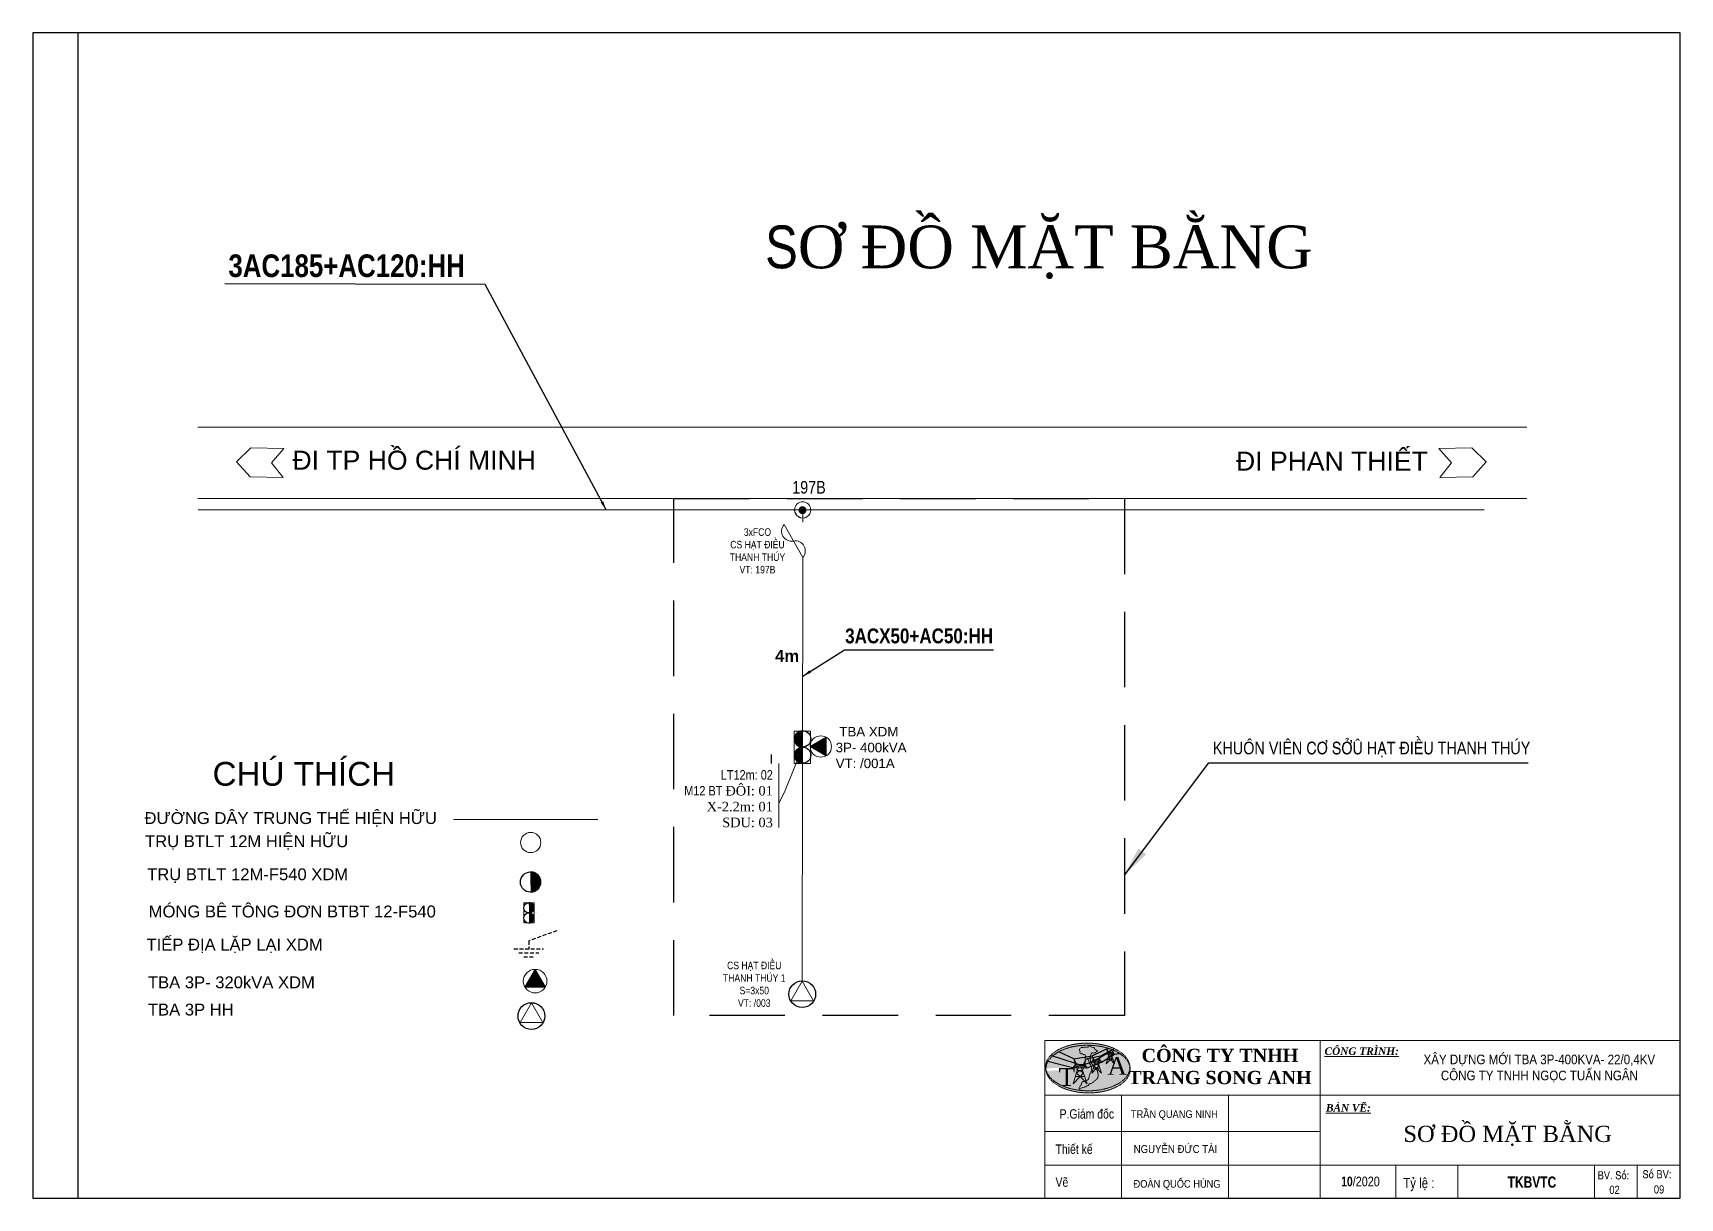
# Model space of a CAD drawing. Header units: millimetres. Extents: x -14794 to 646308, y -8901 to 85997.
# Drawn here: x -12929 to -12375, y 1750 to 2142 of the extents above; entities that cross this region are included whole.
import ezdxf
from ezdxf.enums import TextEntityAlignment as Align

# ---------------------------------------------------------------- set-up
doc = ezdxf.new("R2010")
doc.units = ezdxf.units.MM
doc.header["$LTSCALE"] = 0.2
doc.header["$MEASUREMENT"] = 0
doc.linetypes.add('DASHED2', pattern=[9.525, 6.35, -3.175])
for name, color, linetype, lineweight in [('Day 22kV', 1, 'Continuous', 13), ('DDHT_XDM', 4, 'Continuous', 40), ('DDTT_Hienhuu', 3, 'DASHED2', 30), ('duong di', 51, 'Continuous', 25), ('Duongcoban', 4, 'Continuous', 30), ('Duongdi', 2, 'Continuous', 20), ('HTDLXDM', 220, 'Continuous', 30), ('Khung', 7, 'Continuous', 13), ('Khung ten', 7, 'Continuous', 20), ('Kichthuoc', 1, 'Continuous', 0), ('Netmin', 7, 'Continuous', 0), ('netthuong', 9, 'Continuous', 20), ('TBA', 5, 'Continuous', 9), ('Text', 140, 'DASHED2', 9), ('Thiet bi', 3, 'Continuous', 9)]:
    doc.layers.add(name, color=color, linetype=linetype, lineweight=lineweight)
doc.layers.add('DO', color=1, linetype='Continuous')
doc.styles.add('Chunho', font='VHELVCN_1.TTF', dxfattribs={"height": 2})
doc.styles.add('Chuthuong', font='VHELVCN_1.TTF', dxfattribs={"height": 2})
doc.styles.add('Chữ nhỏ', font='arial.ttf', dxfattribs={"height": 2})
doc.styles.add('ktenBCKT_6o$0$VN', font='arial.ttf')
doc.styles.get("Standard").update_dxf_attribs({"font": 'VHELVCN_1.TTF', "height": 2})
doc.styles.add('Số trụ', font='arialbd.ttf', dxfattribs={"height": 2.5})
doc.styles.add('V-H-C', font='VHELVCN_1.TTF')
doc.styles.add('VN', font='VTIMESB_0.TTF')
doc.styles.add('Vni-helvecondense', font='VHELVCN_1.TTF')
doc.styles.add('VNI-Time', font='VTIMESN_1.TTF', dxfattribs={"width": 0.9, "height": 4})
doc.dimstyles.new('Khoảng cách trụ', dxfattribs={"dimtxt": 0.18, "dimasz": 1.5, "dimexe": 0, "dimexo": 0, "dimgap": 2, "dimtad": 1, "dimtoh": 1, "dimdec": 1, "dimzin": 0, "dimdsep": 46, "dimtxsty": 'Standard', "dimblk": 'NONE', "dimcen": 0.09, "dimse1": 1, "dimse2": 1, "dimsd1": 1, "dimsd2": 1, "dimclrd": 1, "dimclre": 1, "dimadec": 0, "dimazin": 0, "dimtfac": 1, "dimtdec": 1, "dimtofl": 0, "dimtmove": 0, "dimatfit": 3, "dimfxl": 1, "dimtolj": 1, "dimtzin": 0, "dimarcsym": 0})

# ---------------------------------------------------------------- blocks, each defined once
blk = doc.blocks.new('COTLOGO')
at = {"layer": 'Khung'}
for p, q in [((31209, 146956.8), (31216.6, 146966)), ((31219.3, 146956.8), (31209, 146956.8)), ((31212.1, 146981.8), (31220.3, 146966)), ((31216.6, 146966), (31212.1, 146981.8)), ((31220.3, 146966), (31216.6, 146966)), ((31219.3, 146956.8), (31216.6, 146966)), ((31225, 146956.8), (31219.3, 146956.8)), ((31221.5, 146949), (31219.3, 146956.8)), ((31220.3, 146966), (31238.6, 146966.4)), ((31220.3, 146966), (31225, 146956.8)), ((31229.3, 146966.2), (31221.5, 146949)), ((31225, 146956.8), (31233.6, 146956.8)), ((31237.1, 146949), (31229.3, 146966.2)), ((31233.6, 146956.8), (31238.4, 146966.1)), ((31233.6, 146956.8), (31239.3, 146956.8)), ((31239.3, 146956.8), (31237.1, 146949)), ((31238.4, 146966.1), (31246.5, 146981.8)), ((31238.6, 146966.4), (31242.1, 146966.5)), ((31242.1, 146966.5), (31239.3, 146956.8)), ((31249.6, 146956.8), (31239.3, 146956.8)), ((31246.5, 146981.8), (31242.1, 146966.5)), ((31246.5, 146981.8), (31242.1, 146966.5)), ((31242.1, 146966.5), (31249.6, 146956.8)), ((31221.5, 146949), (31210.6, 146911.5)), ((31210.6, 146911.5), (31229.7, 146931.8)), ((31216.5, 146931.8), (31242.8, 146931.8)), ((31229.3, 146949), (31219.3, 146941.7)), ((31219.3, 146941.7), (31229.7, 146931.8)), ((31237.1, 146949), (31221.5, 146949)), ((31239.4, 146942.1), (31229.3, 146949)), ((31229.7, 146931.8), (31239.4, 146942.1)), ((31229.7, 146931.8), (31249.6, 146911.5)), ((31249.6, 146911.5), (31237.1, 146949))]:
    blk.add_line(p, q, dxfattribs=at)
blk.add_lwpolyline([(31237.1, 146949), (31229.3, 146966.2), (31221.5, 146949)], dxfattribs=at)
blk = doc.blocks.new('LOGOTRANGSONGANH')
at = {"layer": 'Duongcoban'}
h = blk.add_hatch(color=2, dxfattribs=at)
edge = h.paths.add_edge_path()
edge.add_ellipse((31308, 148604), major_axis=(-401, 4), ratio=0.565575, start_angle=-176.7666, end_angle=8.2691)
edge.add_line((30909, 148590), (30910, 148590))
edge.add_ellipse((31311, 148584), major_axis=(-401, 4), ratio=0.565575, start_angle=235.144, end_angle=359.6225, ccw=False)
edge.add_line((31542, 148768), (31555, 148775))
edge.add_line((31555, 148775), (31557, 148777))
edge.add_line((31557, 148777), (31553, 148763))
edge.add_ellipse((31311, 148584), major_axis=(-401, 4), ratio=0.565575, start_angle=188.2691, end_angle=233.3208, ccw=False)
at = {"layer": 'Khung ten'}
h = blk.add_hatch(color=256, dxfattribs=at)
edge = h.paths.add_edge_path()
edge.add_ellipse((31311, 148584), major_axis=(-401, 4), ratio=0.565575, start_angle=188.2691, end_angle=359.6225, ccw=False)
edge.add_ellipse((31308, 148604), major_axis=(-401, 4), ratio=0.565575, start_angle=-176.7666, end_angle=8.2691)
edge.add_line((30909, 148590), (30910, 148590))
h = blk.add_hatch(color=256, dxfattribs=at)
edge = h.paths.add_edge_path()
edge.add_ellipse((31308, 148604), major_axis=(-401, 4), ratio=0.565575, start_angle=8.2691, end_angle=183.2334, ccw=False)
edge.add_ellipse((31311, 148584), major_axis=(-401, 4), ratio=0.565575, start_angle=3.2334, end_angle=188.2691)
h = blk.add_hatch(color=256, dxfattribs=at)
edge = h.paths.add_edge_path()
edge.add_ellipse((31308, 148604), major_axis=(-401, 4), ratio=0.565575, start_angle=8.2691, end_angle=183.2334, ccw=False)
edge.add_ellipse((31311, 148584), major_axis=(-401, 4), ratio=0.565575, start_angle=3.2334, end_angle=188.2691)
at = {"layer": 'Text'}
h = blk.add_hatch(color=256, dxfattribs=at)
h.set_gradient(color1=(0, 0, 255), one_color=1, tint=1)
edge = h.paths.add_edge_path()
edge.add_ellipse((31308, 148604), major_axis=(-401, 4), ratio=0.565575, start_angle=-176.7666, end_angle=8.2691)
edge.add_line((30909, 148590), (30910, 148590))
edge.add_ellipse((31311, 148584), major_axis=(-401, 4), ratio=0.565575, start_angle=235.144, end_angle=359.6225, ccw=False)
edge.add_line((31542, 148768), (31555, 148775))
edge.add_line((31555, 148775), (31557, 148777))
edge.add_line((31557, 148777), (31553, 148763))
edge.add_ellipse((31311, 148584), major_axis=(-401, 4), ratio=0.565575, start_angle=188.2691, end_angle=233.3208, ccw=False)
edge = h.paths.add_edge_path()
edge.add_ellipse((31311, 148584), major_axis=(-401, 4), ratio=0.565575, start_angle=3.2334, end_angle=188.2691)
edge.add_ellipse((31308, 148604), major_axis=(-401, 4), ratio=0.565575, start_angle=8.2691, end_angle=183.2334, ccw=False)
h = blk.add_hatch(color=256, dxfattribs=at)
edge = h.paths.add_edge_path()
edge.add_spline(control_points=[(31280, 148791), (31283, 148792), (31295, 148793), (31313, 148791), (31323, 148811), (31337, 148796), (31351, 148787), (31372, 148791), (31375, 148771), (31386, 148763), (31413, 148762), (31371, 148729), (31344, 148742), (31333, 148703), (31327, 148671), (31343, 148639), (31359, 148619), (31378, 148602), (31396, 148575), (31408, 148541), (31408, 148496), (31375, 148475), (31353, 148453), (31335, 148442), (31319, 148447), (31321, 148427), (31299, 148425), (31285, 148414), (31274, 148411), (31265, 148408), (31255, 148408), (31244, 148401), (31237, 148394), (31223, 148387), (31227, 148398), (31225, 148405), (31230, 148410), (31232, 148422), (31250, 148432), (31247, 148458), (31271, 148468), (31291, 148473), (31321, 148487), (31320, 148524), (31342, 148559), (31349, 148603), (31326, 148635), (31317, 148659), (31308, 148685), (31270, 148679), (31288, 148697), (31288, 148710), (31281, 148722), (31266, 148721), (31255, 148731), (31228, 148731), (31240, 148754), (31223, 148768), (31235, 148782), (31244, 148785), (31248, 148791), (31257, 148793), (31258, 148783), (31263, 148790), (31271, 148791), (31277, 148791), (31280, 148791)], knot_values=[0, 0, 0, 0, 10.773567, 36.453253, 45.467944, 66.304528, 75.394476, 97.72162, 113.438285, 125.691122, 137.561709, 178.241766, 199.70113, 215.454863, 279.050772, 301.404412, 320.192795, 354.292474, 377.700084, 416.933464, 461.046809, 499.368775, 526.36929, 553.493597, 559.326846, 568.25424, 596.840814, 609.577735, 620.601304, 630.959304, 638.68193, 649.840298, 667.688051, 673.556752, 684.49326, 689.149317, 694.14707, 702.739777, 724.96225, 747.389868, 765.56329, 794.088827, 815.415753, 854.767285, 890.123291, 942.363889, 973.99518, 1003.178887, 1022.105113, 1049.27204, 1062.832724, 1076.02929, 1089.833819, 1096.09008, 1116.705884, 1137.436129, 1150.673139, 1174.702872, 1185.098835, 1197.262798, 1201.670622, 1209.468078, 1215.08546, 1219.532908, 1227.492771, 1237.449043, 1237.449043, 1237.449043, 1237.449043], degree=3, periodic=0)
at = {"color": 7}
blk.add_line((31488, 148777), (31513, 148779), dxfattribs=at)
at = {"layer": 'Duongcoban', "color": 2}
for p, q in [((31174, 148681), (31038, 148746)), ((31350, 148710), (31487, 148777)), ((31432, 148710), (31555, 148775)), ((31164, 148597), (30927, 148655)), ((31300, 148602), (30967, 148710)), ((31164, 148597), (31343, 148651)), ((31175, 148681), (31350, 148710)), ((31291, 148681), (31432, 148710)), ((31301, 148597), (31439, 148651)), ((31343, 148651), (31481, 148726)), ((31439, 148651), (31563, 148726)), ((31563, 148726), (31608, 148733))]:
    blk.add_line(p, q, dxfattribs=at)
at = {"layer": 'Text', "extrusion": (0, 0, -1)}
for centre in [(31308, 148604), (31311, 148584)]:
    blk.add_ellipse(centre, major_axis=(-401, 4), ratio=0.565575, dxfattribs=at)
at = {"layer": 'Text'}
blk.add_spline([(31280, 148791), (31291, 148792), (31316, 148798), (31322, 148805), (31340, 148795), (31348, 148790), (31370, 148786), (31377, 148772), (31387, 148764), (31398, 148762), (31366, 148737), (31345, 148736), (31338, 148722), (31335, 148658), (31345, 148638), (31356, 148623), (31379, 148598), (31392, 148579), (31405, 148542), (31401, 148498), (31373, 148472), (31352, 148454), (31327, 148445), (31321, 148445), (31319, 148437), (31295, 148421), (31284, 148414), (31274, 148411), (31264, 148409), (31256, 148407), (31246, 148402), (31232, 148391), (31227, 148389), (31226, 148400), (31226, 148405), (31229, 148409), (31232, 148417), (31246, 148434), (31251, 148456), (31267, 148466), (31294, 148475), (31312, 148486), (31323, 148524), (31337, 148556), (31341, 148608), (31327, 148636), (31316, 148663), (31305, 148679), (31279, 148685), (31286, 148697), (31286, 148710), (31278, 148721), (31272, 148722), (31252, 148729), (31233, 148736), (31235, 148749), (31228, 148772), (31235, 148780), (31245, 148787), (31248, 148790), (31256, 148790), (31259, 148786), (31262, 148788), (31270, 148791), (31280, 148791)], degree=3, dxfattribs=at)
at = {"layer": 'Duongcoban', "color": 2}
for p, xscale, yscale, zscale in [((-31811, -149302), 2.028000000002066, 2.028000000005704, 2.028000000000612), ((-74322, -348117), 3.380000000001019, 3.380000000004657, 3.380000000001019), ((-42498, -199049), 2.366000000001804, 2.36600000000908, 2.366000000000713)]:
    blk.add_blockref('COTLOGO', p, dxfattribs=dict(at, xscale=xscale, yscale=yscale, zscale=zscale))
at = {"layer": 'Text', "char_height": 169, "width": 2273.21, "attachment_point": 1}
for s, insert in [('{\\fTimes New Roman|b0|i0|c0|p18;T}', (31031, 148593)), ('{\\fTimes New Roman|b0|i0|c0|p18;A}', (31496, 148699))]:
    blk.add_mtext(s, dxfattribs=dict(at, insert=insert))
blk = doc.blocks.new('FCO')
at = {"color": 0}
blk.add_lwpolyline([(0, 0, 0.707499), (0.8, 0.8, -0.707499), (1.6, 1.6, -5.301682)], format="xyb", dxfattribs=at)
blk.add_lwpolyline([(0, 0), (1.6, 1.6)], dxfattribs=at)
blk = doc.blocks.new('TBA 3P')
at = {"color": 0}
blk.add_lwpolyline([(0, 1.6, 0, 1.39, 0), (0, 0.4, 0, 0, 0)], format="xyseb", dxfattribs=at)
blk.add_lwpolyline([(-0.69, 0.4), (0.69, 0.4), (0, 1.6)], close=True, dxfattribs=at)
blk.add_circle((0, 0.8), 0.8, dxfattribs=at)
blk = doc.blocks.new('_None')

msp = doc.modelspace()

# ---------------------------------------------------------------- hatches: boundary and pattern name
at = {"layer": 'duong di', "lineweight": -2}
h = msp.add_hatch(color=256, dxfattribs=at)
edge = h.paths.add_edge_path()
edge.add_arc((-12670.26, 1904.29), 2.73, 450.1446, 630.2375)
edge.add_line((-12670.24, 1901.56), (-12670.26, 1907.02))
h = msp.add_hatch(color=256, dxfattribs=at)
edge = h.paths.add_edge_path()
edge.add_arc((-12670.24, 1898.83), 2.73, 450.1446, 630.2375)
edge.add_line((-12670.23, 1896.1), (-12670.24, 1901.56))
h = msp.add_hatch(color=256, dxfattribs=at)
edge = h.paths.add_edge_path()
edge.add_arc((-12761.87, 1856.15), 3.41, 270.1446, 450.2375)
edge.add_line((-12761.88, 1859.56), (-12761.86, 1852.74))
h = msp.add_hatch(color=256, dxfattribs=at)
edge = h.paths.add_edge_path()
edge.add_arc((-12762.42, 1847.46), 1.71, 270.1446, 450.2375)
edge.add_line((-12762.43, 1849.17), (-12762.42, 1845.75))
h = msp.add_hatch(color=256, dxfattribs=at)
edge = h.paths.add_edge_path()
edge.add_arc((-12762.41, 1844.05), 1.71, 270.1446, 450.2375)
edge.add_line((-12762.42, 1845.75), (-12762.41, 1842.34))
at = {"layer": 'Kichthuoc'}
msp.add_hatch(color=256, dxfattribs=at).paths.add_polyline_path([(-12756.87, 1820.81), (-12760.31, 1826.76), (-12763.75, 1820.81)])

# ---------------------------------------------------------------- linework, layer by layer
for centre, radius in [((-12670.25, 1904.31, -14.43), 2.73), ((-12670.23, 1898.84, -14.43), 2.73), ((-12761.86, 1856.14), 3.41), ((-12762.42, 1847.46), 1.71), ((-12762.41, 1844.04), 1.71)]:
    msp.add_circle(centre, radius)
at = {"color": 0}
for centre in [(-12670.37, 1818.4, 5.82), (-12761.56, 1811.04)]:
    msp.add_circle(centre, 4.5, dxfattribs=at)
for centre, radius, start, end in [((-12670.25, 1904.21, -14.41), 2.73, 90.1446, 270.2375), ((-12670.23, 1898.75, -14.41), 2.73, 90.1446, 270.2375), ((-12761.87, 1856.15), 3.41, 270.1446, 90.2375), ((-12762.42, 1847.46), 1.71, 270.1446, 90.2375), ((-12762.41, 1844.05), 1.71, 270.1446, 90.2375)]:
    msp.add_arc(centre, radius, start, end)
at = {"layer": 'Day 22kV', "linetype": 'ByBlock', "const_width": 1.31}
msp.add_lwpolyline([(-12670.3, 1981.98, 1), (-12670.3, 1980.62, 1), (-12670.3, 1981.98, 2.414214)], format="xyb", dxfattribs=at)
at = {"layer": 'DDTT_Hienhuu'}
for p, q in [((-12765.78, 1832.33), (-12759.11, 1832.33)), ((-12764.11, 1830.99), (-12760.78, 1830.99))]:
    msp.add_line(p, q, dxfattribs=at)
at = {"layer": 'DDTT_Hienhuu', "ltscale": 20, "elevation": -29.63}
msp.add_lwpolyline([(-12713.57, 1985.19), (-12561.91, 1985.19), (-12561.91, 1811.19), (-12713.57, 1811.19)], close=True, dxfattribs=at)
at = {"layer": 'DDTT_Hienhuu'}
for points in [[(-12753.05, 1839.75), (-12762.45, 1836.33), (-12762.45, 1833.66)], [(-12767.45, 1833.66), (-12757.45, 1833.66)]]:
    msp.add_lwpolyline(points, dxfattribs=at)
at = {"layer": 'Defpoints'}
msp.add_lwpolyline([(-12929.39, 1749.78), (-12374.83, 1749.78), (-12374.83, 2141.93), (-12929.39, 2141.93)], close=True, dxfattribs=at)
at = {"layer": 'DO', "lineweight": 30}
msp.add_lwpolyline([(-12374.83, 2141.93), (-12914.25, 2141.93), (-12914.25, 1749.78), (-12374.83, 1749.78)], close=True, dxfattribs=at)
at = {"layer": 'duong di', "lineweight": -2}
for p, q in [((-12759.55, 1856.15), (-12759.55, 1856.15)), ((-12759.54, 1856.14), (-12759.54, 1856.14)), ((-12759.82, 1845.89), (-12759.82, 1845.89)), ((-12759.81, 1845.88), (-12759.81, 1845.88))]:
    msp.add_line(p, q, dxfattribs=at)
at = {"layer": 'Duongdi'}
for p, q in [((-12747.01, 2009.19, -29.63), (-12873.83, 2009.19, -29.63)), ((-12426.46, 2009.19, -29.63), (-12747.01, 2009.19, -29.63)), ((-12860.81, 1997.59, -29.63), (-12856.01, 2002.34, -29.63)), ((-12844.89, 2002.02, -29.63), (-12849.08, 1997.26, -29.63)), ((-12456, 2002.02, -29.63), (-12451.81, 1997.26, -29.63)), ((-12440.08, 1997.59, -29.63), (-12444.88, 2002.34, -29.63)), ((-12856.29, 1992.58, -29.63), (-12860.81, 1997.59, -29.63)), ((-12845.17, 1992.26, -29.63), (-12849.08, 1997.26, -29.63)), ((-12455.72, 1992.26, -29.63), (-12451.81, 1997.26, -29.63)), ((-12444.6, 1992.58, -29.63), (-12440.08, 1997.59, -29.63)), ((-12636.55, 1985.19, -29.63), (-12873.83, 1985.19, -29.63)), ((-12426.46, 1985.19, -29.63), (-12636.55, 1985.19, -29.63))]:
    msp.add_line(p, q, dxfattribs=at)
at = {"layer": 'Duongdi', "elevation": -29.63}
for points in [[(-12856.01, 2002.34), (-12844.89, 2002.02), (-12844.89, 2002.02)], [(-12444.88, 2002.34), (-12456, 2002.02), (-12456, 2002.02)], [(-12856.29, 1992.58), (-12845.17, 1992.26), (-12845.17, 1992.26)], [(-12444.6, 1992.58), (-12455.72, 1992.26), (-12455.72, 1992.26)]]:
    msp.add_lwpolyline(points, dxfattribs=at)
at = {"layer": 'Duongdi'}
msp.add_lwpolyline([(-12756.87, 1820.81), (-12760.31, 1826.76), (-12763.75, 1820.81), (-12756.87, 1820.81)], dxfattribs=at)
msp.add_lwpolyline([(-12756.87, 1820.81), (-12760.31, 1826.76), (-12763.75, 1820.81), (-12756.87, 1820.81)], dxfattribs=at)
for centre, radius in [((-12670.23, 1981.4, -29.63), 2.73), ((-12761.8, 1869.44), 3.4), ((-12760.31, 1822.79), 3.97)]:
    msp.add_circle(centre, radius, dxfattribs=at)
msp.add_arc((-12670.22, 1981.4, -29.63), 2.73, 180.1446, 0.2375, dxfattribs=at)
at = {"layer": 'Khung'}
for points in [[(-12374.83, 1749.78), (-12374.83, 1802.82), (-12588.7, 1802.82), (-12588.7, 1749.78)], [(-12495.98, 1802.82), (-12495.98, 1749.78)], [(-12588.7, 1784.38), (-12374.83, 1784.38)], [(-12562.87, 1749.78), (-12562.87, 1784.38)], [(-12526.88, 1749.78), (-12526.88, 1784.38)], [(-12588.7, 1772.22), (-12495.98, 1772.22)], [(-12588.43, 1760.87), (-12374.83, 1760.87)], [(-12470.57, 1760.87), (-12470.57, 1749.78)], [(-12449.7, 1760.87), (-12449.7, 1749.78)], [(-12403.69, 1760.87), (-12403.69, 1749.78)], [(-12389.29, 1760.87), (-12389.29, 1749.78)], [(-12588.7, 1749.78), (-12374.83, 1749.78)]]:
    msp.add_lwpolyline(points, dxfattribs=at)
at = {"layer": 'Kichthuoc'}
for p, q in [((-12440.8, 1981.4, -29.63), (-12873.71, 1981.4, -29.63)), ((-12670.15, 1965.42, -29.63), (-12670.37, 1822.9, 5.82))]:
    msp.add_line(p, q, dxfattribs=at)
at = {"layer": 'Kichthuoc', "elevation": -29.63}
msp.add_lwpolyline([(-12670.23, 1981.4), (-12670.23, 1977.32)], dxfattribs=at)
at = {"layer": 'Kichthuoc'}
for points in [[(-12673.11, 1906.98), (-12667.63, 1906.98), (-12667.63, 1896.09), (-12673.11, 1896.09)], [(-12764.14, 1849.16), (-12760.67, 1849.16), (-12760.67, 1842.41), (-12764.14, 1842.41)], [(-12757.73, 1808.82), (-12761.56, 1815.47), (-12765.4, 1808.82)]]:
    msp.add_lwpolyline(points, close=True, dxfattribs=at)
for points in [[(-12678.24, 1882.73), (-12676.36, 1886.39), (-12670.24, 1901.48)], [(-12787.76, 1877.23), (-12739.19, 1877.23)]]:
    msp.add_lwpolyline(points, dxfattribs=at)
at = {"layer": 'Kichthuoc', "elevation": 5.82}
msp.add_lwpolyline([(-12666.54, 1816.19), (-12670.37, 1822.83), (-12674.21, 1816.19)], close=True, dxfattribs=at)
at = {"layer": 'Netmin'}
msp.add_lwpolyline([(-12678.24, 1874.54), (-12678.24, 1896.08)], dxfattribs=at)

# ---------------------------------------------------------------- block references
at = {"color": 0, "xscale": 0.03538100204832517, "yscale": 0.03538100204514194, "zscale": 0.03538100203964838}
msp.add_blockref('LOGOTRANGSONGANH', (-13681.95, -3463.86), dxfattribs=at)
at = {"layer": 'TBA', "linetype": 'ByBlock', "xscale": 4.495567700447282, "yscale": 4.495567700447282, "zscale": 4.495567700447282, "rotation": 90}
msp.add_blockref('TBA 3P', (-12660.52, 1901.76), dxfattribs=at)
at = {"layer": 'Thiet bi', "linetype": 'ByBlock', "xscale": 5.619459625557465, "yscale": 5.619459625557465, "zscale": 5.619459625557465, "rotation": 74.99999999998644}
msp.add_blockref('FCO', (-12670.15, 1965.42, -29.63), dxfattribs=at)

# ---------------------------------------------------------------- texts
at = {"layer": 'DDHT_XDM', "attachment_point": 5, "style": 'Chuthuong'}
for s, insert, char_height in [('{\\fVNI-Helve-Condense|b1|i0|c0|p2;\\P3AC185+AC120:HH}', (-12823.77, 2069.86), 7.605), ('{\\fVNI-Helve-Condense|b1|i0|c0|p2;\\P3ACX50+AC50:HH}', (-12631.03, 1943.11), 5)]:
    msp.add_mtext(s, dxfattribs=dict(at, insert=insert, char_height=char_height))
at = {"layer": 'Duongdi', "insert": (-12675.46, 1932.25, -23.81), "char_height": 4, "attachment_point": 5, "style": 'Số trụ'}
msp.add_mtext('4m', dxfattribs=at)
at = {"layer": 'HTDLXDM', "insert": (-12422.2, 1798.04), "char_height": 3.2313, "width": 124.5997, "attachment_point": 2, "style": 'VNI-Time'}
msp.add_mtext('XAÂY DÖÏNG MÔÙI TBA 3P-400KVA- 22/0,4KV\\PCOÂNG TY TNHH NGOÏC TUAÁN NGAÂN', dxfattribs=at)
at = {"layer": 'Khung ten', "color": 4, "insert": (-12432.87, 1770.69), "char_height": 5.448, "width": 214.5434, "attachment_point": 5, "style": 'VN'}
msp.add_mtext('{\\fTimes New Roman|b0|i0|c0|p18;SƠ ĐỒ MẶT BẰNG}', dxfattribs=at)
at = {"layer": 'Kichthuoc', "style": 'Chữ nhỏ'}
for s, insert, char_height, attachment_point in [('ĐI TP HỒ CHÍ MINH', (-12842, 1998.09, -77.04), 6.4, 4), ('ĐI PHAN THIẾT', (-12459.76, 1997.81, -29.63), 6.4, 6), (' TBA XDM\\P3P- 400kVA\\PVT: /001A ', (-12659.12, 1901.39, 223.14), 3.2, 4), ('CHÚ THÍCH', (-12868.91, 1892.5), 8, 4), ('ĐƯỜNG DÂY TRUNG THẾ HIỆN HỮU', (-12891.82, 1877.23), 4, 4), ('TRỤ BTLT 12M HIỆN HỮU ', (-12891.64, 1869.44), 4, 4), ('TRỤ BTLT 12M-F540 XDM', (-12890.93, 1858.31), 4, 4), ('MÓNG BÊ TÔNG ĐƠN BTBT 12-F540', (-12890.42, 1846.21), 4, 4), ('TIẾP ĐỊA LẶP LẠI XDM', (-12891.15, 1834.65), 4, 4), ('TBA 3P- 320kVA XDM', (-12890.67, 1822.36), 4, 4), ('TBA 3P HH', (-12890.67, 1813.18), 4, 4)]:
    msp.add_mtext(s, dxfattribs=dict(at, insert=insert, char_height=char_height, attachment_point=attachment_point))
at = {"layer": 'netthuong', "insert": (-12680.27, 1899.14, 25.88), "char_height": 3.2, "attachment_point": 3, "style": 'Chunho'}
msp.add_mtext('I\\PLT12m: 02\\PM12 BT {\\fTimes New Roman|b0|i0|c0|p18;ĐÔI: 01}\\P{\\fTimes New Roman|b0|i0|c0|p18;X-2.2m: 01\\PSDU: 03}', dxfattribs=at)
at = {"layer": 'Text', "style": 'VNI-Time', "width": 0.9}
for s, height, p in [('TRAÀN QUANG NINH', 2.5917, (-12545.08, 1776.73)), ('NGUYEÃN ÑÖÙC TAØI', 2.6886, (-12544.72, 1764.94)), ('ÑOAØN QUOÁC HUØNG', 2.5917, (-12544.19, 1753.26))]:
    msp.add_text(s, height=height, dxfattribs=at).set_placement(p, align=Align.CENTER)
at = {"layer": 'Text', "style": 'Vni-helvecondense'}
for s, p in [('BV. Soá: ', (-12402.59, 1756.08)), (' Soá BV: ', (-12388.36, 1756.43))]:
    msp.add_text(s, height=2.742, dxfattribs=at).set_placement(p)
for s, p in [('02', (-12396.89, 1751.18)), ('09', (-12381.9, 1751.32))]:
    msp.add_text(s, height=2.742, dxfattribs=at).set_placement(p, align=Align.CENTER)
at = {"layer": 'Text'}
for s, insert, char_height, width, attachment_point, style in [('S{\\fTimes New Roman|b0|i0|c0|p18;Ơ ĐỒ MẶT BẰNG}', (-12590.67, 2068.11, 17.78), 14.4, 269.9743, 5, 'V-H-C'), ('KHUOÂN VIEÂN CÔ SÔÛÛ HAÏT ÑIEÀU THANH THUÙY', (-12478.68, 1900.72), 4.225, 123.2924, 5, 'V-H-C'), ('{\\fTimes New Roman|b1|i0|c0|p18;CÔNG TY TNHH\\PTRANG SONG ANH}', (-12529.74, 1800.01), 4.4583, 78.2423, 2, 'VN'), ('{\\fTimes New Roman|b1|i1|c0|p18;\\LCÔNG TRÌNH: }', (-12482.02, 1799.19), 2.5139, 109.7338, 5, 'ktenBCKT_6o$0$VN'), ('{\\fTimes New Roman|b1|i1|c0|p18;\\LBẢN VẼ: }', (-12486.51, 1780.11), 2.5139, 109.7338, 5, 'ktenBCKT_6o$0$VN'), ('{\\fArial|b0|i0|c0|p34;\\W0.8;P.\\fArial|b0|i0|c238|p34;G\\fArial|b0|i0|c0|p34;iám\\fArial|b0|i0|c238|p34; đ\\fArial|b0|i0|c0|p34;ốc}', (-12583.73, 1778.07), 3.14241, 35.0634, 4, 'VN'), ('{\\fArial|b0|i0|c238|p34;\\W0.8;Thi\\fArial|b0|i0|c0|p34;ết kế }', (-12585.1, 1766.21), 3.1424, 35.0634, 4, 'VN'), ('{\\fArial|b0|i0|c0|p34;\\W0.8;Vẽ}', (-12585.1, 1755.11), 3.1424, 35.0634, 4, 'VN'), ('{\\W0.8; 10\\fArial|b0|i0|c238|p34;/20\\fArial|b0|i0|c0|p34;20}', (-12489.89, 1755.34), 3.2599, 20.9153, 4, 'VN'), ('{\\fArial|b0|i0|c238|p34;\\W0.8;T\\fArial|b0|i0|c0|p34;ỷ lệ : }', (-12468.04, 1754.32), 3.4567, 38.5697, 4, 'VN'), ('{\\W0.8;TKBVTC}', (-12432.87, 1755.13), 3.7709, 35.0634, 4, 'VN')]:
    msp.add_mtext(s, dxfattribs=dict(at, insert=insert, char_height=char_height, width=width, attachment_point=attachment_point, style=style))
at = {"layer": 'Text', "linetype": 'ByBlock', "attachment_point": 5, "style": 'V-H-C'}
for s, insert, char_height, width in [('197B', (-12668.11, 1988.98), 4.215, 56.3613), ('3xFCO\\PCS HAÏT ÑIEÀU\\PTHANH THUÙY\\PVT: 197B', (-12685.45, 1967.59, -29.63), 2.5288, 59.0168), ('CS HAÏT ÑIEÀU\\PTHANH THUÙY 1\\PS=3x50\\PVT: /003', (-12686.53, 1821.72), 2.5288, 33.8168)]:
    msp.add_mtext(s, dxfattribs=dict(at, insert=insert, char_height=char_height, width=width))

# ---------------------------------------------------------------- leaders
at = {"layer": 'Kichthuoc'}
for points, override in [([(-12736.38, 1981.4, -29.63), (-12777.08, 2057.25, -29.63), (-12864.79, 2057.49, -29.63)], {"dimasz": 3, "dimgap": 2, "dimtad": 0}), ([(-12670.22, 1925.41, -19.68), (-12656.11, 1934.26, -19.68), (-12606.01, 1934.26, -19.68)], {"dimasz": 3, "dimgap": 2, "dimtad": 0}), ([(-12561.91, 1858.49, -29.63), (-12533.44, 1896.29, -29.63), (-12426.02, 1896.29, -29.63)], {"dimasz": 10, "dimgap": 2, "dimtad": 0})]:
    msp.add_leader(points, dimstyle='Khoảng cách trụ', override=override, dxfattribs=at)

doc.saveas('drawing.dxf')
